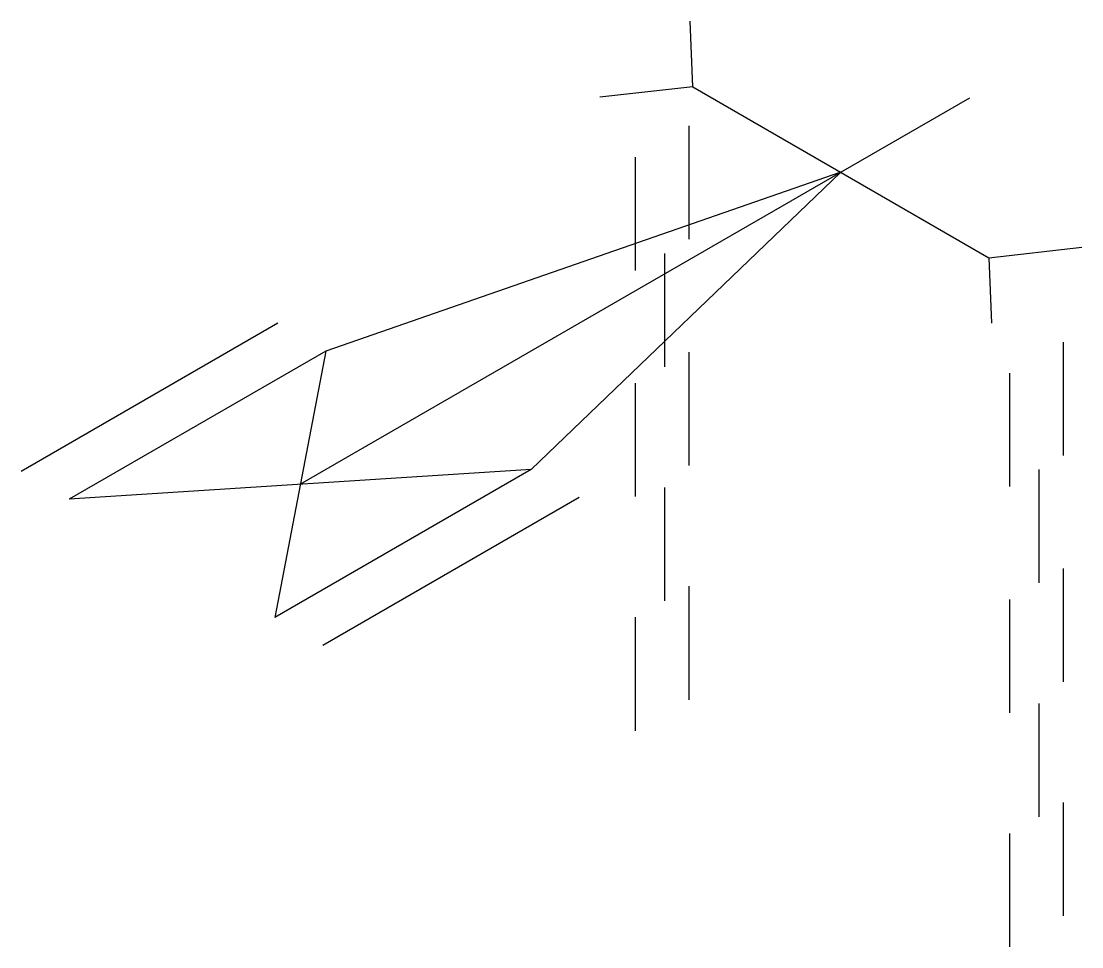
# Model space of a CAD drawing. Header units: millimetres. Extents: x -9995.69 to -9994.26, y -59.83 to -58.58.
import ezdxf

# ---------------------------------------------------------------- set-up
doc = ezdxf.new("R2010")
doc.units = ezdxf.units.MM
doc.layers.add('Tub_iso_válvulas', color=2, linetype='Continuous')

msp = doc.modelspace()

# ---------------------------------------------------------------- linework, layer by layer
at = {"color": 1}
for p, q in [((-9994.7877, -58.6675), (-9994.791, -58.579)), ((-9994.7877, -58.6675), (-9994.913, -58.6817)), ((-9994.7877, -58.6675), (-9994.3877, -58.8985)), ((-9994.7931, -58.7205), (-9994.7931, -58.8736)), ((-9994.8657, -58.7624), (-9994.8657, -58.9155)), ((-9994.3877, -58.8985), (-9994.2623, -58.8842)), ((-9994.8259, -58.8926), (-9994.8259, -59.0457)), ((-9994.3877, -58.8985), (-9994.3843, -58.987)), ((-9994.2875, -59.0124), (-9994.2875, -59.1655)), ((-9994.7931, -59.0261), (-9994.7931, -59.1792)), ((-9994.3601, -59.0543), (-9994.3601, -59.2074)), ((-9994.8657, -59.068), (-9994.8657, -59.2211)), ((-9994.3203, -59.1845), (-9994.3203, -59.3376)), ((-9994.8259, -59.2087), (-9994.8259, -59.3618)), ((-9994.2875, -59.318), (-9994.2875, -59.4712)), ((-9994.7931, -59.3422), (-9994.7931, -59.4954)), ((-9994.3601, -59.3599), (-9994.3601, -59.5131)), ((-9994.8657, -59.3841), (-9994.8657, -59.5373)), ((-9994.3203, -59.5006), (-9994.3203, -59.6537)), ((-9994.2875, -59.6341), (-9994.2875, -59.7873)), ((-9994.3601, -59.676), (-9994.3601, -59.8292))]:
    msp.add_line(p, q, dxfattribs=at)
at = {"layer": 'Tub_iso_válvulas', "color": 1}
for p, q in [((-9994.5877, -58.783), (-9994.4136, -58.6825)), ((-9995.3178, -59.2045), (-9994.5877, -58.783)), ((-9994.5877, -58.783), (-9995.2833, -59.0245)), ((-9994.5877, -58.783), (-9995.0059, -59.1846))]:
    msp.add_line(p, q, dxfattribs=at)
at = {"layer": 'Tub_iso_válvulas'}
for p, q in [((-9995.3483, -58.987), (-9995.6947, -59.187)), ((-9995.2833, -59.0245), (-9995.6297, -59.2245)), ((-9995.2833, -59.0245), (-9995.3523, -59.3846)), ((-9995.0059, -59.1846), (-9995.6297, -59.2245)), ((-9995.0059, -59.1846), (-9995.3523, -59.3846)), ((-9994.941, -59.2221), (-9995.2874, -59.4221))]:
    msp.add_line(p, q, dxfattribs=at)

doc.saveas('drawing.dxf')
